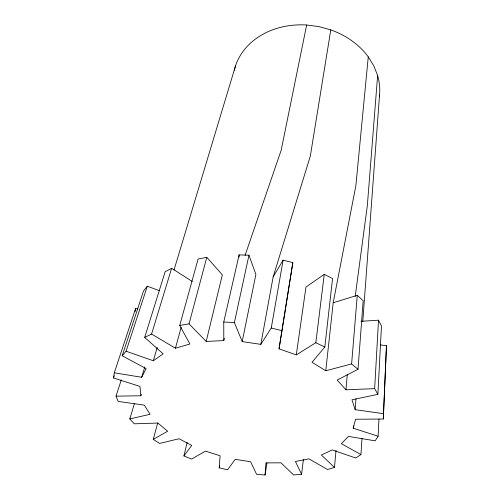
<?xml version="1.0" encoding="UTF-8"?>
<svg xmlns="http://www.w3.org/2000/svg" width="500" height="500" viewBox="0 0 500 500"><rect width="100%" height="100%" fill="white"/><g stroke="black" fill="none" stroke-linecap="round" stroke-linejoin="round"><path stroke-width="0.75" d="M362.019 438.25L360.938 454.575L341.362 443.694L348.462 436.419L375.188 440.812L378.1 436.256L353.263 428.212L355.556 419.237L383.3 419.025L386.463 345.719L380.294 344.888M386.463 345.719L383.3 419.025M239.069 257.125L239.112 254.862L248.969 255.219L255.881 274.419L242.206 341.581L260.819 344.363L271.256 328.019L283.106 260.156L292.831 262.625L279.044 348.844L296.288 354.888L315.819 342.713L324.256 274.331L332.562 278.562L324.825 347.025L312.019 362.281L325.769 370.756L351.613 363.938L358.013 369.312L337.175 380.037L345.962 389.819L374.65 388.638L377.869 394.35L351.981 399.794L355.169 409.688L383.312 413.638M378.1 436.256L378.963 419.1M377.869 394.35L381.481 325.988L378.519 320.181L360.969 321.312M374.65 388.638L378.519 320.181M187.144 442.381L183.919 455.956L191.556 459.075L205.512 451.112L220.1 455.781L219.213 467.85L227.544 469.8L235.225 459.344L250.6 461.731L256.613 474.338L265.075 475L265.95 462.906L280.988 462.825L293.594 474.963L301.6 474.269L303.381 459.606M362.775 321.637L379.538 95.025M353.263 428.212L353.444 425.881M358.013 369.312L363.175 300.706L357.275 295.331L333.194 302.744L325.769 370.756M355.169 409.688L355.981 398.825M234.288 70.213A73.794 60.675 10.5 0 1 306.663 25L318.9 26.612L330.788 29.894A73.794 60.675 10.5 0 1 368.263 56.844L373.856 65.981L377.625 75.569L367.356 205.419L355.213 296.45M351.613 363.938L357.275 295.331M345.962 389.819L347.294 374.381M301.6 474.269L295.425 461.481L308.975 458.862L327.537 469.5L334.487 467.425L336.031 450.4M368.263 56.844L355.875 185.606L333.194 302.744M121.275 379.888L116.044 396.156L140.863 395.756L139.944 386.4L113.537 378L114.288 372.8L135.594 308.544L137.85 308.906M296.288 354.888L305.969 287.056L324.256 274.331M279.044 348.844L292.831 262.625M265.075 475L266.975 462.8M135.1 311.6L135.594 308.544M330.788 29.894L310.3 156.181L273.144 276.931L260.819 344.363M219.213 467.85L219.675 465.55M306.663 25L281.144 150.331L245.075 255.369M242.206 341.581L234.381 322.556L248.969 255.219M114.288 372.8L141.675 377.281L146.131 368.65L122.2 355.788L126.075 351.213L153.319 360.756L163.144 353.862L144.7 337.388L151.588 334.044L175.431 348.206L189.906 344.006L179.737 325.444L189.037 323.875L206.188 341.431L223.8 340.6L224.306 338.325M223.8 340.6L223.756 322.025L239.112 254.862M206.188 341.431L222.35 274.869L206.788 257.306L198.094 259.05L179.737 325.444M189.037 323.875L206.788 257.306M183.919 455.956L191.725 445.406L179.019 438.75L159.631 443.444L153.262 439.331L157.719 422.912M175.431 348.206L181.188 327.238M153.319 360.756L157.244 347.413M140.863 395.756L141.306 394.269M141.675 377.281L144.812 366.881M173.994 270.044L235.494 65.95M153.262 439.331L167.656 431.256L157.919 423.056L134.319 423.806L129.787 418.95L134.475 403.369M151.588 334.044L171.637 268.269L192.225 281.475M144.7 337.388L165.113 271.788L171.637 268.269M126.075 351.213L147.306 286.212L159.55 290.725M122.2 355.788L143.537 290.956L147.306 286.212M113.537 378L114.269 375.788M273.144 276.931L283.106 260.156M360.938 454.575L355.688 457.975L332.231 449.919L321.337 455L334.487 467.425M129.787 418.95L150.05 414.288L144.294 405.125L118.162 401.413L116.044 396.156M223.756 322.025L234.381 322.556M271.256 328.019L281.781 330.625M315.819 342.713L324.825 347.025M377.625 75.569A73.794 60.675 10.5 0 1 379.375 96.487"/></g></svg>
